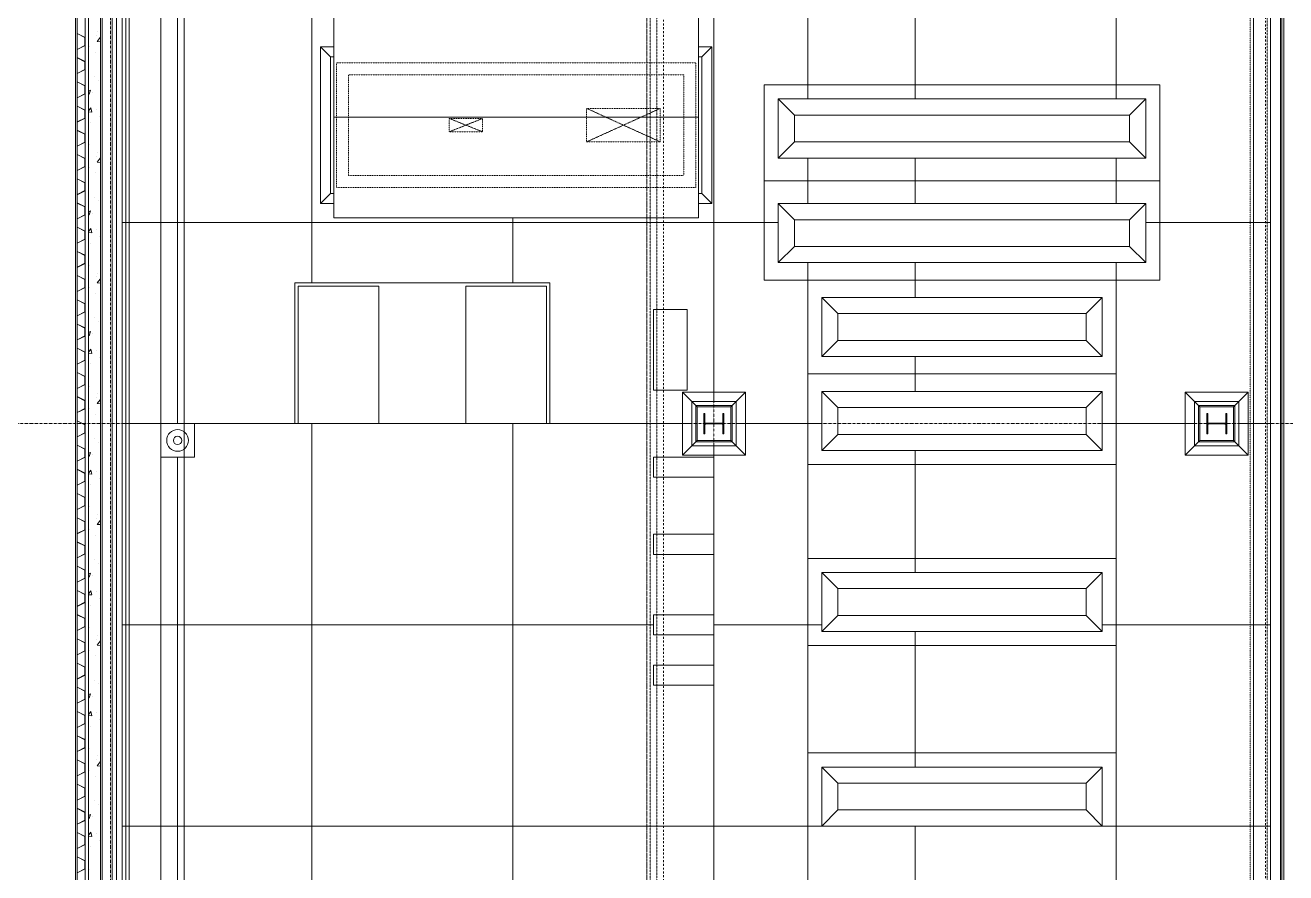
# Model space of a CAD drawing. Extents: x -32000 to 401936, y -48083 to 131250.
# Drawn here: x -1274 to 17530, y 8303 to 20940 of the extents above; entities that cross this region are included whole.
import ezdxf

# ---------------------------------------------------------------- set-up
doc = ezdxf.new("R2010")
doc.units = 0
doc.header["$LTSCALE"] = 10
for name, pattern in [('H12PL4$0$JJP_三點線', [0.9, 0.3, -0.15, 0, -0.15, 0, -0.15, 0, -0.15]), ('H12PL4$0$TAI_虛線', [5.644, 2.822, -2.822]), ('XFM7P40ICA$0$H12PL4$0$CENTERK1', [0.0983, 0.0833, -0.005, 0.005, -0.005]), ('XFM7P40ICA$0$H12PL4$0$DOTK1', [0.01, 0.005, -0.005]), ('XFM7P40ICA$0$H12PL4$0$JJP_三點線', [0.9, 0.3, -0.15, 0, -0.15, 0, -0.15, 0, -0.15]), ('XFM7P40ICA$0$H12PL4$0$JJP_虛線(退縮線、投影線、地下室範圍、非屬本工程、圖面分區)', [0.45, 0.3, -0.15])]:
    doc.linetypes.add(name, pattern=pattern)
for name, color, linetype in [('H12PL4$0$A-ROOF', 252, 'Continuous'), ('H12PL4$0$A-WALL-EX', 252, 'Continuous'), ('H12PL4$0$S-COL', 252, 'Continuous'), ('H12PL4$0$S-GRID', 252, 'Continuous'), ('H12PL4$0$S-SLAB-SHOW', 252, 'Continuous'), ('XFM7P40ICA$0$H12PL4$0$A-WALL-EX', 252, 'Continuous'), ('XFM7P40ICA$0$H12PL4$0$Hattch', 252, 'Continuous'), ('XFM7P40ICA$0$H12PL4$0$L40_19_DRAN', 252, 'Continuous'), ('XFM7P40ICA$0$H12PL4$0$L40_19_MEJI', 252, 'Continuous'), ('XFM7P40ICA$0$H12PL4$0$L40_19_SIAGE1', 252, 'Continuous'), ('XFM7P40ICA$0$H12PL4$0$L40_19_STEEL2', 252, 'Continuous'), ('XFM7P40ICA$0$H12PL4$0$L40_19_SUGATA2', 252, 'Continuous'), ('XFM7P40ICA$0$H12PL4$0$L40_19_SUGATA3', 252, 'Continuous'), ('XFM7P40ICA$0$H12PL4$0$L40_19_SUGATAD', 252, 'Continuous'), ('XFM7P40ICA$0$H12PL4$0$L40_19_設備基礎', 252, 'Continuous'), ('XFM7P40ICA$0$H12PL4$0$S-COL', 252, 'Continuous'), ('XFM7P40ICA$0$H12PL4$0$S-GRID', 252, 'Continuous')]:
    doc.layers.add(name, color=color, linetype=linetype)

# ---------------------------------------------------------------- blocks, each defined once
blk = doc.blocks.new('XFM7P40ICA$0$H12PL4')
at = {"layer": 'XFM7P40ICA$0$H12PL4$0$Hattch', "linetype": 'Continuous', "lineweight": 0}
for points in [[(8850, 15150), (8850, 14850), (8865, 14850), (8865, 14995), (9135, 14995), (9135, 14850), (9150, 14850), (9150, 15150), (9135, 15150), (9135, 15005), (8865, 15005), (8865, 15150)], [(16350, 15150), (16350, 14850), (16365, 14850), (16365, 14995), (16635, 14995), (16635, 14850), (16650, 14850), (16650, 15150), (16635, 15150), (16635, 15005), (16365, 15005), (16365, 15150)]]:
    blk.add_hatch(color=256, dxfattribs=at).paths.add_polyline_path(points)
at = {"layer": 'XFM7P40ICA$0$H12PL4$0$A-WALL-EX', "lineweight": 0}
for p, q in [((90, -2300), (90, 82649.8)), ((750, -2300), (750, 82649.8)), ((1100, -2300), (1100, 82649.8)), ((17300, -2300), (17300, 82649.8))]:
    blk.add_line(p, q, dxfattribs=at)
at = {"layer": 'XFM7P40ICA$0$H12PL4$0$A-WALL-EX', "linetype": 'XFM7P40ICA$0$H12PL4$0$JJP_虛線(退縮線、投影線、地下室範圍、非屬本工程、圖面分區)', "lineweight": 0}
blk.add_line((8050, 57350), (8050, 2650), dxfattribs=at)
at = {"layer": 'XFM7P40ICA$0$H12PL4$0$A-WALL-EX', "linetype": 'XFM7P40ICA$0$H12PL4$0$JJP_虛線(退縮線、投影線、地下室範圍、非屬本工程、圖面分區)', "lineweight": 0, "flags": 128}
for points in [[(-525, 83011), (-525, -2675)], [(-125, -2275), (-125, 82611.4)], [(8000, 57500), (8000, 2500)], [(8150, 2650), (8150, 57350)], [(17250, 57350), (17250, 2650)], [(17300, 2650), (17300, 57350)]]:
    blk.add_lwpolyline(points, dxfattribs=at)
at = {"layer": 'XFM7P40ICA$0$H12PL4$0$A-WALL-EX', "lineweight": 0, "flags": 128}
for points in [[(-500, 83000), (-500, -2650)], [(-380, -2530), (-380, 82880)], [(-330, 82830), (-330, -2480)], [(-150, -2300), (-150, 82650)], [(-150, 82649.8), (-150, -2300)], [(17470, -2300), (17470, 82649.8)], [(17500, 82650), (17500, -2300)]]:
    blk.add_lwpolyline(points, dxfattribs=at)
at = {"layer": 'XFM7P40ICA$0$H12PL4$0$Hattch', "lineweight": 0}
for p, q in [((-500, 20816.5), (-500, 20940.2)), ((-498.3, 20939.2), (-498.3, 20817.5)), ((-381.7, 20757.3), (-500, 20816.5)), ((-380, 20758.3), (-498.3, 20817.5)), ((-381.7, 20757.3), (-381.7, 20639.4)), ((-380, 20758.3), (-380, 20638.3)), ((-211.3, 20788.7), (-211.3, 20788.7)), ((-202.1, 20698.1), (-153.9, 20755.5)), ((-202.1, 20698.1), (-150, 20693.5)), ((-200.6, 20845), (-200.6, 20845)), ((-150, 20734.9), (-153.8, 20755.4)), ((-381.7, 20639.4), (-500, 20580.2)), ((-500, 20455.4), (-500, 20579.2)), ((-380, 20638.3), (-498.3, 20579.2)), ((-498.3, 20578.1), (-498.3, 20456.5)), ((-320.4, 20624.4), (-320.4, 20624.4)), ((-225.8, 20538.4), (-225.7, 20538.4)), ((-381.7, 20396.3), (-500, 20455.4)), ((-380, 20397.3), (-498.3, 20456.5)), ((-381.7, 20396.3), (-381.7, 20278.3)), ((-380, 20397.3), (-380, 20277.3)), ((-381.7, 20278.3), (-500, 20219.2)), ((-500, 20094.4), (-500, 20218.1)), ((-380, 20277.3), (-498.3, 20218.1)), ((-498.3, 20217.1), (-498.3, 20095.4)), ((-238.5, 20177), (-238.5, 20177)), ((-381.7, 20035.2), (-500, 20094.4)), ((-380, 20036.3), (-498.3, 20095.4)), ((-381.7, 20035.2), (-381.7, 19917.3)), ((-380, 20036.3), (-380, 19916.3)), ((-330, 19959), (-298.4, 19971.1)), ((-318.7, 19910.6), (-298.4, 19971)), ((-271.3, 19937.5), (-271.3, 19937.5)), ((-173, 20119.1), (-173, 20119.1)), ((-381.7, 19917.3), (-500, 19858.1)), ((-500, 19733.3), (-500, 19857.1)), ((-380, 19916.3), (-498.3, 19857.1)), ((-498.3, 19856.1), (-498.3, 19734.4)), ((-330, 19918.3), (-318.7, 19910.7)), ((-381.7, 19674.2), (-500, 19733.3)), ((-381.7, 19556.3), (-500, 19497.1)), ((-380, 19675.2), (-498.3, 19734.4)), ((-381.7, 19674.2), (-381.7, 19556.3)), ((-380, 19675.2), (-380, 19555.2)), ((-330, 19663.2), (-292.6, 19707.7)), ((-330, 19649.3), (-281, 19645)), ((-281, 19644.9), (-292.5, 19707.6)), ((-216.7, 19690.3), (-216.7, 19690.3)), ((-170.1, 19585.3), (-170, 19585.3)), ((-500, 19372.3), (-500, 19496.1)), ((-381.7, 19313.2), (-500, 19372.3)), ((-380, 19555.2), (-498.3, 19496.1)), ((-498.3, 19495), (-498.3, 19373.3)), ((-380, 19314.2), (-498.3, 19373.3)), ((-296.1, 19490.2), (-296, 19490.2)), ((-381.7, 19195.2), (-500, 19136.1)), ((-380, 19194.2), (-498.3, 19135)), ((-381.7, 19313.2), (-381.7, 19195.2)), ((-380, 19314.2), (-380, 19194.2)), ((-500, 19011.3), (-500, 19135)), ((-381.7, 18952.1), (-500, 19011.3)), ((-498.3, 19134), (-498.3, 19012.3)), ((-380, 18953.2), (-498.3, 19012.3)), ((-308.2, 19157.3), (-308.2, 19157.3)), ((-200.6, 19045), (-200.6, 19045)), ((-381.7, 18834.2), (-500, 18775)), ((-380, 18833.2), (-498.3, 18774)), ((-381.7, 18952.1), (-381.7, 18834.2)), ((-380, 18953.2), (-380, 18833.2)), ((-320.4, 18824.4), (-320.4, 18824.4)), ((-211.3, 18988.7), (-211.3, 18988.7)), ((-202.1, 18898.1), (-153.9, 18955.5)), ((-202.1, 18898.1), (-150, 18893.5)), ((-150, 18934.9), (-153.8, 18955.4)), ((-500, 18650.2), (-500, 18774)), ((-381.7, 18591.1), (-500, 18650.2)), ((-498.3, 18773), (-498.3, 18651.3)), ((-380, 18592.1), (-498.3, 18651.3)), ((-225.8, 18738.4), (-225.7, 18738.4)), ((-381.7, 18473.2), (-500, 18414)), ((-380, 18472.1), (-498.3, 18413)), ((-381.7, 18591.1), (-381.7, 18473.2)), ((-380, 18592.1), (-380, 18472.1)), ((-500, 18289.2), (-500, 18413)), ((-381.7, 18230), (-500, 18289.2)), ((-498.3, 18411.9), (-498.3, 18290.2)), ((-380, 18231.1), (-498.3, 18290.2)), ((-238.5, 18377), (-238.5, 18377)), ((-173, 18319.1), (-173, 18319.1)), ((-381.7, 18112.1), (-500, 18053)), ((-500, 17928.2), (-500, 18051.9)), ((-380, 18111.1), (-498.3, 18051.9)), ((-381.7, 18230), (-381.7, 18112.1)), ((-380, 18231.1), (-380, 18111.1)), ((-330, 18159), (-298.4, 18171.1)), ((-330, 18118.3), (-318.7, 18110.7)), ((-318.7, 18110.6), (-298.4, 18171)), ((-271.3, 18137.5), (-271.3, 18137.5)), ((-381.7, 17869), (-500, 17928.2)), ((-498.3, 18050.9), (-498.3, 17929.2)), ((-380, 17870), (-498.3, 17929.2)), ((-381.7, 17869), (-381.7, 17751.1)), ((-380, 17870), (-380, 17750)), ((-330, 17863.2), (-292.6, 17907.7)), ((-281, 17844.9), (-292.5, 17907.6)), ((-216.7, 17890.3), (-216.7, 17890.3)), ((-381.7, 17751.1), (-500, 17691.9)), ((-500, 17567.1), (-500, 17690.9)), ((-380, 17750), (-498.3, 17690.9)), ((-498.3, 17689.8), (-498.3, 17568.2)), ((-330, 17849.3), (-281, 17845)), ((-296.1, 17690.2), (-296, 17690.2)), ((-170.1, 17785.3), (-170, 17785.3)), ((-381.7, 17508), (-500, 17567.1)), ((-380, 17509), (-498.3, 17568.2)), ((-381.7, 17508), (-381.7, 17390)), ((-380, 17509), (-380, 17389)), ((-381.7, 17390), (-500, 17330.9)), ((-500, 17206.1), (-500, 17329.8)), ((-380, 17389), (-498.3, 17329.8)), ((-498.3, 17328.8), (-498.3, 17207.1)), ((-308.2, 17357.3), (-308.2, 17357.3)), ((-381.7, 17146.9), (-500, 17206.1)), ((-380, 17148), (-498.3, 17207.1)), ((-381.7, 17146.9), (-381.7, 17029)), ((-380, 17148), (-380, 17028)), ((-211.3, 17188.7), (-211.3, 17188.7)), ((-202.1, 17098.1), (-153.9, 17155.5)), ((-200.6, 17245), (-200.6, 17245)), ((-150, 17134.9), (-153.8, 17155.4)), ((-381.7, 17029), (-500, 16969.8)), ((-500, 16845), (-500, 16968.8)), ((-380, 17028), (-498.3, 16968.8)), ((-498.3, 16967.8), (-498.3, 16846.1)), ((-320.4, 17024.4), (-320.4, 17024.4)), ((-225.8, 16938.4), (-225.7, 16938.4)), ((-202.1, 17098.1), (-150, 17093.5)), ((-381.7, 16785.9), (-500, 16845)), ((-380, 16786.9), (-498.3, 16846.1)), ((-381.7, 16785.9), (-381.7, 16668)), ((-380, 16786.9), (-380, 16666.9)), ((-381.7, 16668), (-500, 16608.8)), ((-500, 16484), (-500, 16607.8)), ((-380, 16666.9), (-498.3, 16607.8)), ((-498.3, 16606.7), (-498.3, 16485)), ((-238.5, 16577), (-238.5, 16577)), ((-381.7, 16424.8), (-500, 16484)), ((-380, 16425.9), (-498.3, 16485)), ((-381.7, 16424.8), (-381.7, 16306.9)), ((-380, 16425.9), (-380, 16305.9)), ((-330, 16359), (-298.4, 16371.1)), ((-318.7, 16310.6), (-298.4, 16371)), ((-173, 16519.1), (-173, 16519.1)), ((-381.7, 16306.9), (-500, 16247.8)), ((-500, 16123), (-500, 16246.7)), ((-380, 16305.9), (-498.3, 16246.7)), ((-498.3, 16245.7), (-498.3, 16124)), ((-330, 16318.3), (-318.7, 16310.7)), ((-271.3, 16337.5), (-271.3, 16337.5)), ((-381.7, 16063.8), (-500, 16123)), ((-380, 16064.8), (-498.3, 16124)), ((-381.7, 16063.8), (-381.7, 15945.9)), ((-380, 16064.8), (-380, 15944.8)), ((-330, 16063.2), (-292.6, 16107.7)), ((-330, 16049.3), (-281, 16045)), ((-281, 16044.9), (-292.5, 16107.6)), ((-216.7, 16090.3), (-216.7, 16090.3)), ((-170.1, 15985.3), (-170, 15985.3)), ((-381.7, 15945.9), (-500, 15886.7)), ((-500, 15761.9), (-500, 15885.7)), ((-380, 15944.8), (-498.3, 15885.7)), ((-498.3, 15884.6), (-498.3, 15763)), ((-296.1, 15890.2), (-296, 15890.2)), ((-381.7, 15702.8), (-500, 15761.9)), ((-380, 15703.8), (-498.3, 15763)), ((-381.7, 15702.8), (-381.7, 15584.8)), ((-380, 15703.8), (-380, 15583.8)), ((-381.7, 15584.8), (-500, 15525.7)), ((-500, 15400.9), (-500, 15524.6)), ((-380, 15583.8), (-498.3, 15524.6)), ((-498.3, 15523.6), (-498.3, 15401.9)), ((-308.2, 15557.3), (-308.2, 15557.3)), ((-200.6, 15445), (-200.6, 15445)), ((-381.7, 15341.7), (-500, 15400.9)), ((-380, 15342.8), (-498.3, 15401.9)), ((-381.7, 15341.7), (-381.7, 15223.8)), ((-380, 15342.8), (-380, 15222.8)), ((-211.3, 15388.7), (-211.3, 15388.7)), ((-202.1, 15298.1), (-153.9, 15355.5)), ((-202.1, 15298.1), (-150, 15293.5)), ((-150, 15334.9), (-153.8, 15355.4)), ((-381.7, 15223.8), (-500, 15164.6)), ((-500, 15039.9), (-500, 15163.6)), ((-380, 15222.8), (-498.3, 15163.6)), ((-498.3, 15162.6), (-498.3, 15040.9)), ((-320.4, 15224.4), (-320.4, 15224.4)), ((-225.8, 15138.4), (-225.7, 15138.4)), ((-381.7, 14980.7), (-500, 15039.9)), ((-381.7, 14862.8), (-500, 14803.6)), ((-380, 14981.7), (-498.3, 15040.9)), ((-380, 14861.7), (-498.3, 14802.6)), ((-381.7, 14980.7), (-381.7, 14862.8)), ((-380, 14981.7), (-380, 14861.7)), ((-500, 14678.8), (-500, 14802.6)), ((-381.7, 14619.7), (-500, 14678.8)), ((-498.3, 14801.5), (-498.3, 14679.9)), ((-380, 14620.7), (-498.3, 14679.9)), ((-238.5, 14777), (-238.5, 14777)), ((-173, 14719.1), (-173, 14719.1)), ((-381.7, 14501.7), (-500, 14442.6)), ((-380, 14500.7), (-498.3, 14441.5)), ((-381.7, 14619.7), (-381.7, 14501.7)), ((-380, 14620.7), (-380, 14500.7)), ((-330, 14559), (-298.4, 14571.1)), ((-330, 14518.3), (-318.7, 14510.7)), ((-318.7, 14510.6), (-298.4, 14571)), ((-271.3, 14537.5), (-271.3, 14537.5)), ((-500, 14317.8), (-500, 14441.5)), ((-381.7, 14258.6), (-500, 14317.8)), ((-498.3, 14440.5), (-498.3, 14318.8)), ((-380, 14259.7), (-498.3, 14318.8)), ((-330, 14263.2), (-292.6, 14307.7)), ((-281, 14244.9), (-292.5, 14307.6)), ((-381.7, 14140.7), (-500, 14081.5)), ((-380, 14139.7), (-498.3, 14080.5)), ((-381.7, 14258.6), (-381.7, 14140.7)), ((-380, 14259.7), (-380, 14139.7)), ((-330, 14249.3), (-281, 14245)), ((-216.7, 14290.3), (-216.7, 14290.3)), ((-170.1, 14185.3), (-170, 14185.3)), ((-500, 13956.7), (-500, 14080.5)), ((-381.7, 13897.6), (-500, 13956.7)), ((-498.3, 14079.5), (-498.3, 13957.8)), ((-380, 13898.6), (-498.3, 13957.8)), ((-296.1, 14090.2), (-296, 14090.2)), ((-381.7, 13779.7), (-500, 13720.5)), ((-380, 13778.6), (-498.3, 13719.5)), ((-381.7, 13897.6), (-381.7, 13779.7)), ((-380, 13898.6), (-380, 13778.6)), ((-308.2, 13757.3), (-308.2, 13757.3)), ((-500, 13595.7), (-500, 13719.5)), ((-381.7, 13536.5), (-500, 13595.7)), ((-498.3, 13718.4), (-498.3, 13596.7)), ((-380, 13537.6), (-498.3, 13596.7)), ((-211.3, 13588.7), (-211.3, 13588.7)), ((-202.1, 13498.1), (-153.9, 13555.5)), ((-200.6, 13645), (-200.6, 13645)), ((-150, 13534.9), (-153.8, 13555.4)), ((-381.7, 13418.6), (-500, 13359.5)), ((-500, 13234.7), (-500, 13358.4)), ((-380, 13417.6), (-498.3, 13358.4)), ((-498.3, 13357.4), (-498.3, 13235.7)), ((-381.7, 13536.5), (-381.7, 13418.6)), ((-380, 13537.6), (-380, 13417.6)), ((-320.4, 13424.4), (-320.4, 13424.4)), ((-202.1, 13498.1), (-150, 13493.5)), ((-381.7, 13175.5), (-500, 13234.7)), ((-380, 13176.5), (-498.3, 13235.7)), ((-381.7, 13175.5), (-381.7, 13057.6)), ((-380, 13176.5), (-380, 13056.5)), ((-225.8, 13338.4), (-225.7, 13338.4)), ((-381.7, 13057.6), (-500, 12998.4)), ((-500, 12873.6), (-500, 12997.4)), ((-380, 13056.5), (-498.3, 12997.4)), ((-498.3, 12996.3), (-498.3, 12874.7)), ((-238.5, 12977), (-238.5, 12977)), ((-381.7, 12814.5), (-500, 12873.6)), ((-380, 12815.5), (-498.3, 12874.7)), ((-381.7, 12814.5), (-381.7, 12696.5)), ((-380, 12815.5), (-380, 12695.5)), ((-173, 12919.1), (-173, 12919.1)), ((-381.7, 12696.5), (-500, 12637.4)), ((-500, 12512.6), (-500, 12636.3)), ((-380, 12695.5), (-498.3, 12636.3)), ((-498.3, 12635.3), (-498.3, 12513.6)), ((-330, 12759), (-298.4, 12771.1)), ((-330, 12718.3), (-318.7, 12710.7)), ((-318.7, 12710.6), (-298.4, 12771)), ((-271.3, 12737.5), (-271.3, 12737.5)), ((-381.7, 12453.4), (-500, 12512.6)), ((-380, 12454.5), (-498.3, 12513.6)), ((-381.7, 12453.4), (-381.7, 12335.5)), ((-380, 12454.5), (-380, 12334.5)), ((-330, 12463.2), (-292.6, 12507.7)), ((-330, 12449.3), (-281, 12445)), ((-281, 12444.9), (-292.5, 12507.6)), ((-216.7, 12490.3), (-216.7, 12490.3)), ((-381.7, 12335.5), (-500, 12276.3)), ((-500, 12151.5), (-500, 12275.3)), ((-380, 12334.5), (-498.3, 12275.3)), ((-498.3, 12274.3), (-498.3, 12152.6)), ((-296.1, 12290.2), (-296, 12290.2)), ((-170.1, 12385.3), (-170, 12385.3)), ((-381.7, 12092.4), (-500, 12151.5)), ((-380, 12093.4), (-498.3, 12152.6)), ((-381.7, 12092.4), (-381.7, 11974.5)), ((-380, 12093.4), (-380, 11973.4)), ((-381.7, 11974.5), (-500, 11915.3)), ((-500, 11790.5), (-500, 11914.3)), ((-380, 11973.4), (-498.3, 11914.3)), ((-498.3, 11913.2), (-498.3, 11791.5)), ((-308.2, 11957.3), (-308.2, 11957.3)), ((-381.7, 11731.3), (-500, 11790.5)), ((-380, 11732.4), (-498.3, 11791.5)), ((-381.7, 11731.3), (-381.7, 11613.4)), ((-380, 11732.4), (-380, 11612.4)), ((-211.3, 11788.7), (-211.3, 11788.7)), ((-202.1, 11698.1), (-153.9, 11755.5)), ((-202.1, 11698.1), (-150, 11693.5)), ((-200.6, 11845), (-200.6, 11845)), ((-150, 11734.9), (-153.8, 11755.4)), ((-381.7, 11613.4), (-500, 11554.3)), ((-500, 11429.5), (-500, 11553.2)), ((-380, 11612.4), (-498.3, 11553.2)), ((-498.3, 11552.2), (-498.3, 11430.5)), ((-320.4, 11624.4), (-320.4, 11624.4)), ((-225.8, 11538.4), (-225.7, 11538.4)), ((-381.7, 11370.3), (-500, 11429.5)), ((-380, 11371.3), (-498.3, 11430.5)), ((-381.7, 11370.3), (-381.7, 11252.4)), ((-380, 11371.3), (-380, 11251.3)), ((-381.7, 11252.4), (-500, 11193.2)), ((-500, 11068.4), (-500, 11192.2)), ((-380, 11251.3), (-498.3, 11192.2)), ((-498.3, 11191.1), (-498.3, 11069.5)), ((-238.5, 11177), (-238.5, 11177)), ((-173, 11119.1), (-173, 11119.1)), ((-381.7, 11009.3), (-500, 11068.4)), ((-380, 11010.3), (-498.3, 11069.5)), ((-381.7, 11009.3), (-381.7, 10891.3)), ((-380, 11010.3), (-380, 10890.3)), ((-330, 10959), (-298.4, 10971.1)), ((-330, 10918.3), (-318.7, 10910.7)), ((-318.7, 10910.6), (-298.4, 10971)), ((-271.3, 10937.5), (-271.3, 10937.5)), ((-381.7, 10891.3), (-500, 10832.2)), ((-500, 10707.4), (-500, 10831.1)), ((-380, 10890.3), (-498.3, 10831.1)), ((-498.3, 10830.1), (-498.3, 10708.4)), ((-381.7, 10648.2), (-500, 10707.4)), ((-381.7, 10530.3), (-500, 10471.1)), ((-380, 10649.3), (-498.3, 10708.4)), ((-381.7, 10648.2), (-381.7, 10530.3)), ((-380, 10649.3), (-380, 10529.3)), ((-330, 10663.2), (-292.6, 10707.7)), ((-330, 10649.3), (-281, 10645)), ((-281, 10644.9), (-292.5, 10707.6)), ((-216.7, 10690.3), (-216.7, 10690.3)), ((-170.1, 10585.3), (-170, 10585.3)), ((-500, 10346.4), (-500, 10470.1)), ((-381.7, 10287.2), (-500, 10346.4)), ((-380, 10529.3), (-498.3, 10470.1)), ((-498.3, 10469.1), (-498.3, 10347.4)), ((-380, 10288.2), (-498.3, 10347.4)), ((-296.1, 10490.2), (-296, 10490.2)), ((-381.7, 10169.3), (-500, 10110.1)), ((-380, 10168.2), (-498.3, 10109.1)), ((-381.7, 10287.2), (-381.7, 10169.3)), ((-380, 10288.2), (-380, 10168.2)), ((-308.2, 10157.3), (-308.2, 10157.3)), ((-500, 9985.3), (-500, 10109.1)), ((-381.7, 9926.2), (-500, 9985.3)), ((-498.3, 10108), (-498.3, 9986.4)), ((-380, 9927.2), (-498.3, 9986.4)), ((-211.3, 9988.7), (-211.3, 9988.7)), ((-200.6, 10045), (-200.6, 10045)), ((-381.7, 9808.2), (-500, 9749.1)), ((-380, 9807.2), (-498.3, 9748)), ((-381.7, 9926.2), (-381.7, 9808.2)), ((-380, 9927.2), (-380, 9807.2)), ((-320.4, 9824.4), (-320.4, 9824.4)), ((-202.1, 9898.1), (-153.9, 9955.5)), ((-202.1, 9898.1), (-150, 9893.5)), ((-150, 9934.9), (-153.8, 9955.4)), ((-500, 9624.3), (-500, 9748)), ((-381.7, 9565.1), (-500, 9624.3)), ((-498.3, 9747), (-498.3, 9625.3)), ((-380, 9566.2), (-498.3, 9625.3)), ((-225.8, 9738.4), (-225.7, 9738.4)), ((-381.7, 9447.2), (-500, 9388)), ((-380, 9446.2), (-498.3, 9387)), ((-381.7, 9565.1), (-381.7, 9447.2)), ((-380, 9566.2), (-380, 9446.2)), ((-500, 9263.2), (-500, 9387)), ((-381.7, 9204.1), (-500, 9263.2)), ((-498.3, 9386), (-498.3, 9264.3)), ((-380, 9205.1), (-498.3, 9264.3)), ((-238.5, 9377), (-238.5, 9377)), ((-173, 9319.1), (-173, 9319.1)), ((-381.7, 9086.2), (-500, 9027)), ((-500, 8902.2), (-500, 9026)), ((-380, 9085.1), (-498.3, 9026)), ((-381.7, 9204.1), (-381.7, 9086.2)), ((-380, 9205.1), (-380, 9085.1)), ((-330, 9159), (-298.4, 9171.1)), ((-330, 9118.3), (-318.7, 9110.7)), ((-318.7, 9110.6), (-298.4, 9171)), ((-271.3, 9137.5), (-271.3, 9137.5)), ((-381.7, 8843), (-500, 8902.2)), ((-498.3, 9024.9), (-498.3, 8903.2)), ((-380, 8844.1), (-498.3, 8903.2)), ((-381.7, 8843), (-381.7, 8725.1)), ((-380, 8844.1), (-380, 8724.1)), ((-330, 8863.2), (-292.6, 8907.7)), ((-330, 8849.3), (-281, 8845)), ((-281, 8844.9), (-292.5, 8907.6)), ((-216.7, 8890.3), (-216.7, 8890.3)), ((-381.7, 8725.1), (-500, 8666)), ((-500, 8541.2), (-500, 8664.9)), ((-380, 8724.1), (-498.3, 8664.9)), ((-498.3, 8663.9), (-498.3, 8542.2)), ((-296.1, 8690.2), (-296, 8690.2)), ((-170.1, 8785.3), (-170, 8785.3)), ((-381.7, 8482), (-500, 8541.2)), ((-380, 8483), (-498.3, 8542.2)), ((-381.7, 8482), (-381.7, 8364.1)), ((-380, 8483), (-380, 8363)), ((-381.7, 8364.1), (-500, 8304.9)), ((-500, 8180.1), (-500, 8303.9)), ((-380, 8363), (-498.3, 8303.9)), ((-308.2, 8357.3), (-308.2, 8357.3))]:
    blk.add_line(p, q, dxfattribs=at)
at = {"layer": 'XFM7P40ICA$0$H12PL4$0$L40_19_DRAN', "lineweight": 0}
for radius in [162.5, 62.5]:
    blk.add_circle((1000, 14750), radius, dxfattribs=at)
at = {"layer": 'XFM7P40ICA$0$H12PL4$0$L40_19_MEJI', "lineweight": 0}
for p, q in [((17050, -1975), (17050, 82050)), ((15000, 42950), (15000, 19840)), ((10400, 42690), (10400, 19840)), ((9000, 15330), (9000, 29670)), ((750, 29500), (750, 15000)), ((1000, 29500), (1000, 15000)), ((3000, 26050), (3000, 17100)), ((12000, 21110), (12000, 19840)), ((9750, 20050), (15650, 20050)), ((9750, 20050), (9750, 17140)), ((15650, 20050), (15650, 17140)), ((10400, 18960), (10400, 18280)), ((12000, 18960), (12000, 18280)), ((15000, 18960), (15000, 18280)), ((9750, 18620), (15650, 18620)), ((6000, 18070), (6000, 17100)), ((9960, 18000), (175, 18000)), ((17300, 18000), (15440, 18000)), ((10400, 17400), (10400, -1975)), ((12000, 17400), (12000, 16880)), ((15000, 17400), (15000, -1975)), ((9750, 17140), (15650, 17140)), ((6550, 17100), (2750, 17100)), ((2750, 15000), (2750, 17100)), ((6550, 15000), (6550, 17100)), ((12000, 16000), (12000, 15480)), ((10400, 15740), (15000, 15740)), ((8670, 15000), (175, 15000)), ((3000, 15000), (3000, -1975)), ((6000, 15000), (6000, -1975)), ((10610, 15000), (9330, 15000)), ((16170, 15000), (14790, 15000)), ((17300, 15000), (16830, 15000)), ((9000, 3330), (9000, 14670)), ((750, 950), (750, 14500)), ((1000, 950), (1000, 14500)), ((12000, 14600), (12000, 12780)), ((10400, 14390), (15000, 14390)), ((10400, 12990), (15000, 12990)), ((8100, 12000), (175, 12000)), ((10610, 12000), (9000, 12000)), ((12000, 11900), (12000, 9880)), ((17300, 12000), (14790, 12000)), ((10400, 11690), (15000, 11690)), ((10400, 10090), (15000, 10090)), ((17300, 9000), (175, 9000)), ((12000, 9000), (12000, -1975))]:
    blk.add_line(p, q, dxfattribs=at)
at = {"layer": 'XFM7P40ICA$0$H12PL4$0$L40_19_MEJI', "lineweight": 0, "flags": 128}
blk.add_lwpolyline([(1250, 15000), (750, 15000), (750, 14500), (1250, 14500)], close=True, dxfattribs=at)
at = {"layer": 'XFM7P40ICA$0$H12PL4$0$L40_19_SIAGE1', "lineweight": 0}
blk.add_line((17500, -2650), (17500, 91700), dxfattribs=at)
at = {"layer": 'XFM7P40ICA$0$H12PL4$0$L40_19_STEEL2', "lineweight": 0, "flags": 128}
for points in [[(8850, 14850), (8850, 15150), (8865, 15150), (8865, 15018, 0.4142136), (8878, 15005), (9122, 15005, 0.4142136), (9135, 15018), (9135, 15150), (9150, 15150), (9150, 14850), (9135, 14850), (9135, 14982, 0.4142136), (9122, 14995), (8878, 14995, 0.4142136), (8865, 14982), (8865, 14850)], [(16350, 14850), (16350, 15150), (16365, 15150), (16365, 15018, 0.4142136), (16378, 15005), (16622, 15005, 0.4142136), (16635, 15018), (16635, 15150), (16650, 15150), (16650, 14850), (16635, 14850), (16635, 14982, 0.4142136), (16622, 14995), (16378, 14995, 0.4142136), (16365, 14982), (16365, 14850)]]:
    blk.add_lwpolyline(points, format="xyb", close=True, dxfattribs=at)
at = {"layer": 'XFM7P40ICA$0$H12PL4$0$L40_19_SUGATA2', "lineweight": 0}
blk.add_line((-525, 83025), (-525, -2675), dxfattribs=at)
at = {"layer": 'XFM7P40ICA$0$H12PL4$0$L40_19_SUGATA2', "lineweight": 0, "flags": 128}
blk.add_lwpolyline([(3330, 21180), (8770, 21180), (8770, 18070), (3330, 18070)], close=True, dxfattribs=at)
at = {"layer": 'XFM7P40ICA$0$H12PL4$0$L40_19_SUGATA3', "lineweight": 0}
for p, q in [((25, -2125), (25, 82475)), ((17450, -2125), (17450, 82475)), ((175, -1975), (175, 82325)), ((17300, -1975), (17300, 82325)), ((3130, 20620), (3280, 20470)), ((8970, 20620), (8820, 20470)), ((10200, 19600), (9960, 19840)), ((15200, 19600), (15440, 19840)), ((8770, 19570), (3330, 19570)), ((10200, 19200), (9960, 18960)), ((15200, 19200), (15440, 18960)), ((3280, 18430), (3130, 18280)), ((8820, 18430), (8970, 18280)), ((10200, 18040), (9960, 18280)), ((15200, 18040), (15440, 18280)), ((10200, 17640), (9960, 17400)), ((15200, 17640), (15440, 17400)), ((10850, 16640), (10610, 16880)), ((14550, 16640), (14790, 16880)), ((10850, 16240), (10610, 16000)), ((14550, 16240), (14790, 16000)), ((10850, 15240), (10610, 15480)), ((14550, 15240), (14790, 15480)), ((8670, 15330), (8750, 15250)), ((9250, 15250), (9330, 15330)), ((16170, 15330), (16250, 15250)), ((16750, 15250), (16830, 15330)), ((8670, 14670), (8750, 14750)), ((9250, 14750), (9330, 14670)), ((10850, 14840), (10610, 14600)), ((14550, 14840), (14790, 14600)), ((16170, 14670), (16250, 14750)), ((16750, 14750), (16830, 14670)), ((10850, 12540), (10610, 12780)), ((14550, 12540), (14790, 12780)), ((10850, 12140), (10610, 11900)), ((14550, 12140), (14790, 11900)), ((10850, 9640), (10610, 9880)), ((14550, 9640), (14790, 9880)), ((10850, 9240), (10610, 9000)), ((14550, 9240), (14790, 9000))]:
    blk.add_line(p, q, dxfattribs=at)
at = {"layer": 'XFM7P40ICA$0$H12PL4$0$L40_19_SUGATA3', "linetype": 'XFM7P40ICA$0$H12PL4$0$CENTERK1', "lineweight": 0}
for p, q in [((225, -1925), (225, 82275)), ((275, -1875), (275, 82225))]:
    blk.add_line(p, q, dxfattribs=at)
at = {"layer": 'XFM7P40ICA$0$H12PL4$0$L40_19_SUGATA3', "lineweight": 0, "flags": 128}
for points in [[(3330, 18280), (3130, 18280), (3130, 20620), (3330, 20620)], [(8770, 20620), (8970, 20620), (8970, 18280), (8770, 18280)], [(3330, 18430), (3280, 18430), (3280, 20470), (3330, 20470)], [(8770, 20470), (8820, 20470), (8820, 18430), (8770, 18430)]]:
    blk.add_lwpolyline(points, dxfattribs=at)
for points in [[(8670, 14670), (9330, 14670), (9330, 15330), (8670, 15330)], [(8750, 14750), (9250, 14750), (9250, 15250), (8750, 15250)], [(16170, 14670), (16830, 14670), (16830, 15330), (16170, 15330)], [(16250, 14750), (16750, 14750), (16750, 15250), (16250, 15250)]]:
    blk.add_lwpolyline(points, close=True, dxfattribs=at)
at = {"layer": 'XFM7P40ICA$0$H12PL4$0$L40_19_SUGATAD', "linetype": 'XFM7P40ICA$0$H12PL4$0$DOTK1', "lineweight": 0}
for p, q in [((8000, 2500), (8000, 57495)), ((17000, 2500), (17000, 57495)), ((7100, 19700), (8200, 19200)), ((7100, 19200), (8200, 19700)), ((5050, 19550), (5550, 19350)), ((5550, 19550), (5050, 19350))]:
    blk.add_line(p, q, dxfattribs=at)
at = {"layer": 'XFM7P40ICA$0$H12PL4$0$L40_19_SUGATAD', "linetype": 'XFM7P40ICA$0$H12PL4$0$DOTK1', "lineweight": 0, "flags": 128}
for points in [[(3370, 20380), (8730, 20380), (8730, 18520), (3370, 18520)], [(3550, 20200), (8550, 20200), (8550, 18700), (3550, 18700)], [(7100, 19200), (8200, 19200), (8200, 19700), (7100, 19700)], [(5050, 19350), (5550, 19350), (5550, 19550), (5050, 19550)]]:
    blk.add_lwpolyline(points, close=True, dxfattribs=at)
at = {"layer": 'XFM7P40ICA$0$H12PL4$0$L40_19_設備基礎', "lineweight": 0, "flags": 128}
for points in [[(15440, 18960), (15440, 19840), (9960, 19840), (9960, 18960)], [(10200, 19200), (10200, 19600), (15200, 19600), (15200, 19200)], [(15440, 17400), (15440, 18280), (9960, 18280), (9960, 17400)], [(10200, 17640), (10200, 18040), (15200, 18040), (15200, 17640)], [(2800, 15000), (2800, 17050), (4000, 17050), (4000, 15000)], [(5300, 15000), (5300, 17050), (6500, 17050), (6500, 15000)], [(14790, 16000), (14790, 16880), (10610, 16880), (10610, 16000)], [(8100, 15500), (8100, 16700), (8600, 16700), (8600, 15500)], [(10850, 16240), (10850, 16640), (14550, 16640), (14550, 16240)], [(14790, 14600), (14790, 15480), (10610, 15480), (10610, 14600)], [(10850, 14840), (10850, 15240), (14550, 15240), (14550, 14840)], [(8100, 14200), (8100, 14500), (9000, 14500), (9000, 14200)], [(8100, 13050), (8100, 13350), (9000, 13350), (9000, 13050)], [(14790, 11900), (14790, 12780), (10610, 12780), (10610, 11900)], [(10850, 12140), (10850, 12540), (14550, 12540), (14550, 12140)], [(8100, 11850), (8100, 12150), (9000, 12150), (9000, 11850)], [(8100, 11100), (8100, 11400), (9000, 11400), (9000, 11100)], [(14790, 9000), (14790, 9880), (10610, 9880), (10610, 9000)], [(10850, 9240), (10850, 9640), (14550, 9640), (14550, 9240)]]:
    blk.add_lwpolyline(points, close=True, dxfattribs=at)
at = {"layer": 'XFM7P40ICA$0$H12PL4$0$S-COL', "lineweight": 0, "flags": 128}
for points in [[(8530, 14530), (8530, 15470)], [(8730, 15270), (8530, 15470)], [(8530, 15470), (9470, 15470)], [(9470, 15470), (9270, 15270)], [(9470, 15470), (9470, 14530)], [(16030, 14530), (16030, 15470)], [(16230, 15270), (16030, 15470)], [(16030, 15470), (16970, 15470)], [(16970, 15470), (16770, 15270)], [(16970, 15470), (16970, 14530)], [(8730, 15270), (8730, 14730)], [(9270, 15270), (8730, 15270)], [(9270, 14730), (9270, 15270)], [(16230, 15270), (16230, 14730)], [(16770, 15270), (16230, 15270)], [(16770, 14730), (16770, 15270)], [(8730, 14730), (8530, 14530)], [(8730, 14730), (9270, 14730)], [(9470, 14530), (9270, 14730)], [(16230, 14730), (16030, 14530)], [(16230, 14730), (16770, 14730)], [(16970, 14530), (16770, 14730)], [(8530, 14530), (9470, 14530)], [(16030, 14530), (16970, 14530)]]:
    blk.add_lwpolyline(points, dxfattribs=at)
for points in [[(8850, 15150), (8850, 14850), (8865, 14850), (8865, 14995), (9135, 14995), (9135, 14850), (9150, 14850), (9150, 15150), (9135, 15150), (9135, 15005), (8865, 15005), (8865, 15150)], [(16350, 15150), (16350, 14850), (16365, 14850), (16365, 14995), (16635, 14995), (16635, 14850), (16650, 14850), (16650, 15150), (16635, 15150), (16635, 15005), (16365, 15005), (16365, 15150)]]:
    blk.add_lwpolyline(points, close=True, dxfattribs=at)
at = {"layer": 'XFM7P40ICA$0$H12PL4$0$S-GRID', "linetype": 'XFM7P40ICA$0$H12PL4$0$JJP_三點線', "lineweight": 0}
for p, q in [((0, 128250), (0, -28000)), ((9000, 128250), (9000, -28000)), ((-29000, 15000), (289600, 15000))]:
    blk.add_line(p, q, dxfattribs=at)
blk = doc.blocks.new('XFM7P40ICA')
blk.add_blockref('XFM7P40ICA$0$H12PL4', (0, 0))
blk = doc.blocks.new('H12PL4')
at = {"layer": 'H12PL4$0$A-ROOF', "linetype": 'H12PL4$0$TAI_虛線', "lineweight": 0, "flags": 128}
for points in [[(17227.03, 57354.64), (17227.03, 2650)], [(8248.06, 2650), (8248.06, 57349.86)]]:
    blk.add_lwpolyline(points, dxfattribs=at)
at = {"layer": 'H12PL4$0$A-WALL-EX', "lineweight": 0, "flags": 128}
for points in [[(17500, -2650), (17500, 91700)], [(17500, -2650), (17500, 91700)], [(17500, -2650), (17500, 91700)], [(17500, -2650), (17500, 91700)], [(-525, -2675), (-525, 83025)], [(-500, 83000), (-500, -2650)], [(17500, 83000), (17500, -2615)], [(-380, -2530), (-380, 82880)], [(-330, 82830), (-330, -2480)], [(-150, -2300), (-150, 82650)], [(-125, -2275), (-125, 82625)]]:
    blk.add_lwpolyline(points, dxfattribs=at)
at = {"layer": 'H12PL4$0$S-COL', "lineweight": 0, "flags": 128}
for points in [[(8530, 14530), (8530, 15470)], [(8730, 15270), (8530, 15470)], [(8530, 15470), (9470, 15470)], [(9470, 15470), (9270, 15270)], [(9470, 15470), (9470, 14530)], [(16030, 14530), (16030, 15470)], [(16230, 15270), (16030, 15470)], [(16030, 15470), (16970, 15470)], [(16970, 15470), (16770, 15270)], [(16970, 15470), (16970, 14530)], [(8730, 15270), (8730, 14730)], [(9270, 15270), (8730, 15270)], [(9270, 14730), (9270, 15270)], [(16230, 15270), (16230, 14730)], [(16770, 15270), (16230, 15270)], [(16770, 14730), (16770, 15270)], [(8730, 14730), (8530, 14530)], [(8730, 14730), (9270, 14730)], [(9470, 14530), (9270, 14730)], [(16230, 14730), (16030, 14530)], [(16230, 14730), (16770, 14730)], [(16970, 14530), (16770, 14730)], [(8530, 14530), (9470, 14530)], [(16030, 14530), (16970, 14530)]]:
    blk.add_lwpolyline(points, dxfattribs=at)
for points in [[(8850, 15150), (8850, 14850), (8865, 14850), (8865, 14995), (9135, 14995), (9135, 14850), (9150, 14850), (9150, 15150), (9135, 15150), (9135, 15005), (8865, 15005), (8865, 15150)], [(16350, 15150), (16350, 14850), (16365, 14850), (16365, 14995), (16635, 14995), (16635, 14850), (16650, 14850), (16650, 15150), (16635, 15150), (16635, 15005), (16365, 15005), (16365, 15150)]]:
    blk.add_lwpolyline(points, close=True, dxfattribs=at)
at = {"layer": 'H12PL4$0$S-GRID', "linetype": 'H12PL4$0$JJP_三點線', "lineweight": 0}
for p, q in [((0, 128250), (0, -28000)), ((9000, 128250), (9000, -28000)), ((-29000, 15000), (289600, 15000))]:
    blk.add_line(p, q, dxfattribs=at)
at = {"layer": 'H12PL4$0$S-SLAB-SHOW', "lineweight": 0}
for p, q in [((90, -2300), (90, 82649.75)), ((750, -2300), (750, 82649.75)), ((1100, -2300), (1100, 82649.75)), ((17300, -2300), (17300, 82649.75))]:
    blk.add_line(p, q, dxfattribs=at)
at = {"layer": 'H12PL4$0$S-SLAB-SHOW', "lineweight": 0, "flags": 128}
for points in [[(-150, 82649.75), (-150, -2300)], [(17470, -2300), (17470, 82649.75)]]:
    blk.add_lwpolyline(points, dxfattribs=at)

msp = doc.modelspace()

# ---------------------------------------------------------------- block references
msp.add_blockref('XFM7P40ICA', (0, 0))

# ---------------------------------------------------------------- next in the draw order: block references
msp.add_blockref('H12PL4', (0, 0))

doc.saveas('drawing.dxf')
